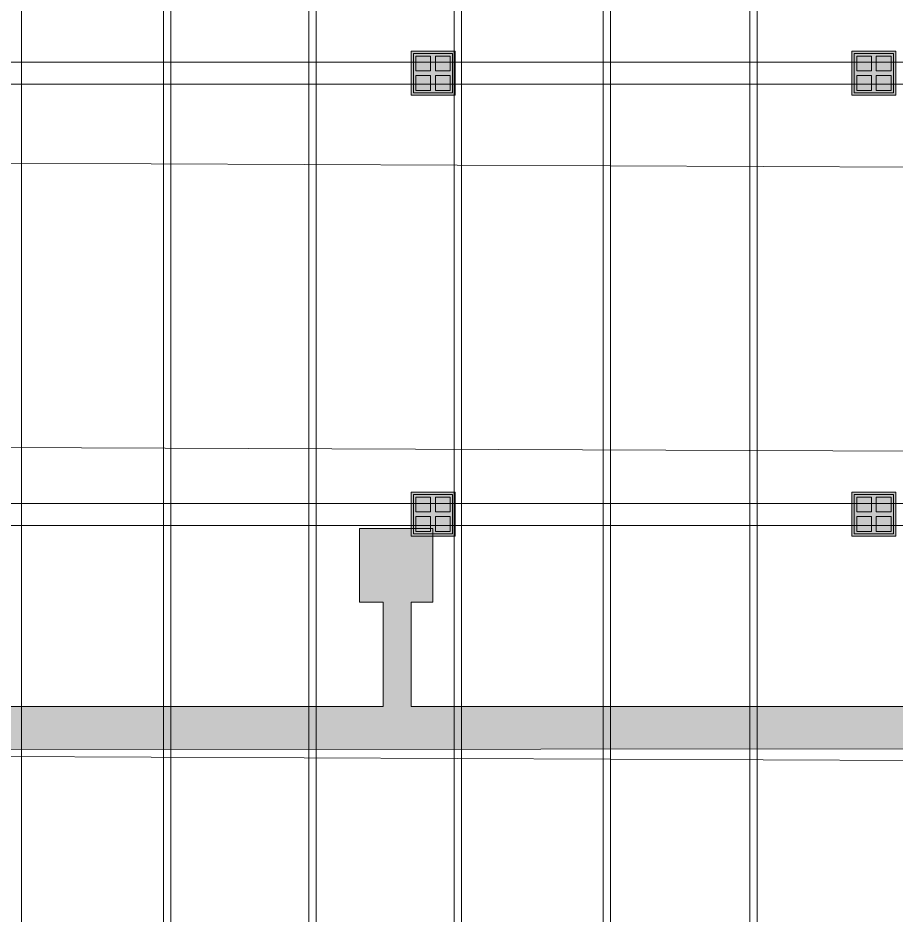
# Model space of a CAD drawing. Header units: inches. Extents: x -10671 to 1761, y -674 to 7170.
# Drawn here: x -8997 to -8280, y 4731 to 5463 of the extents above; entities that cross this region are included whole.
import ezdxf

# ---------------------------------------------------------------- set-up
doc = ezdxf.new("R2010")
doc.units = ezdxf.units.IN
doc.header["$LTSCALE"] = 19.2
doc.header["$MEASUREMENT"] = 0
for name, color, linetype, lineweight, true_color in [('DWG-bldg-utility box', 3, 'Continuous', 18, 0x00ff00), ('Venue-Ceiling-HVAC', 7, 'Continuous', 5, 0xbbbbbb), ('Venue-Rigging Steel-High', 7, 'Continuous', 5, 0x800000), ('Venue-Rigging Steel-Low', 7, 'Continuous', 5, 0x0000dd)]:
    doc.layers.add(name, color=color, linetype=linetype, lineweight=lineweight, true_color=true_color)
doc.layers.add('Venue-Ceiling-Lights Circuits', color=7, linetype='Continuous', lineweight=5)
doc.layers.add('Venue-Floor Pockets', color=7, linetype='Continuous', lineweight=5)

# ---------------------------------------------------------------- blocks, each defined once
blk = doc.blocks.new('FLOORBOX')
at = {"layer": 'Venue-Floor Pockets', "linetype": 'Continuous', "lineweight": 0, "true_color": 0xaaaaaa}
blk.add_hatch(color=253, dxfattribs=at).paths.add_polyline_path([(-18, 18), (18, 18), (18, -18), (-18, -18)])
at = {"layer": 'Venue-Floor Pockets', "linetype": 'Continuous', "lineweight": 0, "true_color": 0xbbbbbb}
blk.add_hatch(color=9, dxfattribs=at).paths.add_polyline_path([(-16, 16), (16, 16), (16, -16), (-16, -16)])
at = {"layer": 'Venue-Floor Pockets', "linetype": 'Continuous', "lineweight": 0, "true_color": 0xdddddd}
for points in [[(-14, 14), (-2, 14), (-2, 2), (-14, 2)], [(2, 14), (14, 14), (14, 2), (2, 2)], [(-14, -2), (-2, -2), (-2, -14), (-14, -14)], [(2, -2), (14, -2), (14, -14), (2, -14)]]:
    blk.add_hatch(color=254, dxfattribs=at).paths.add_polyline_path(points)
at = {"layer": 'Venue-Floor Pockets', "color": 7, "linetype": 'Continuous', "lineweight": 5, "flags": 128}
for points in [[(-18, 18), (18, 18), (18, -18), (-18, -18)], [(-16, 16), (16, 16), (16, -16), (-16, -16)], [(-14, 14), (-2, 14), (-2, 2), (-14, 2)], [(2, 14), (14, 14), (14, 2), (2, 2)], [(-14, -2), (-2, -2), (-2, -14), (-14, -14)], [(2, -2), (14, -2), (14, -14), (2, -14)]]:
    blk.add_lwpolyline(points, close=True, dxfattribs=at)

msp = doc.modelspace()

# ---------------------------------------------------------------- hatches: boundary and pattern name
at = {"layer": 'Venue-Ceiling-HVAC', "linetype": 'Continuous', "lineweight": 0, "true_color": 0xbbbbbb}
msp.add_hatch(color=9, dxfattribs=at).paths.add_polyline_path([(-9581.34, 4866.23), (-9581.74, 4986.51), (-9599.48, 4986.51), (-9599.48, 5046.51), (-9539.48, 5046.51), (-9539.48, 4986.51), (-9557.33, 4986.51), (-9557.33, 4901.28), (-9145.78, 4901.28), (-9145.78, 4986.57), (-9164.97, 4986.57), (-9164.97, 5046.54), (-9104.92, 5046.54), (-9104.92, 4986.57), (-9122.64, 4986.57), (-9122.64, 4901.21), (-8699.14, 4901.21), (-8699.14, 4986.44), (-8718.34, 4986.44), (-8718.34, 5046.54), (-8658.36, 5046.51), (-8658.36, 4986.51), (-8676.11, 4986.51), (-8676.11, 4901.39), (-8250.36, 4901.39), (-8250.36, 4986.51), (-8269.57, 4986.51), (-8269.57, 5046.51), (-8209.57, 5046.51), (-8209.57, 4986.51), (-8227.35, 4986.51), (-8227.35, 4900.76), (-7816.69, 4900.76), (-7816.69, 4986.51), (-7835.88, 4986.51), (-7835.88, 5046.51), (-7775.88, 5046.51), (-7775.88, 4986.51), (-7793.31, 4986.51), (-7793.31, 4901.14), (-7559.34, 4901.63), (-7559.34, 4866.82)])

# ---------------------------------------------------------------- linework, layer by layer
at = {"layer": 'Venue-Ceiling-HVAC', "flags": 128}
for points in [[(-9122.64, 4901.21), (-8699.14, 4901.21), (-8699.14, 4986.44), (-8718.34, 4986.44), (-8718.34, 5046.54), (-8658.36, 5046.51), (-8658.36, 4986.51), (-8676.11, 4986.51), (-8676.11, 4901.39), (-8250.36, 4901.39)], [(-7559.34, 4866.82), (-9581.34, 4866.23)]]:
    msp.add_lwpolyline(points, dxfattribs=at)
at = {"layer": 'Venue-Ceiling-Lights Circuits', "color": 7, "linetype": 'Continuous', "lineweight": 5}
for p, q in [((-7467.23, 5338.24), (-10212.84, 5349.74)), ((-7468.2, 5106.37), (-10213.81, 5117.87)), ((-7469.26, 4854.01), (-10214.87, 4865.51))]:
    msp.add_line(p, q, dxfattribs=at)
at = {"layer": 'Venue-Rigging Steel-High'}
for p, q in [((-8994.34, 6841.36), (-8994.34, 3990.43)), ((-8994.34, 6841.36), (-8994.34, 3990.43)), ((-8878.44, 6841.36), (-8878.44, 3990.43)), ((-8872.44, 6841.36), (-8872.44, 3990.43)), ((-8759.69, 6841.36), (-8759.69, 3990.43)), ((-8753.69, 6841.36), (-8753.69, 3990.43)), ((-8640.98, 6841.36), (-8640.98, 3990.43)), ((-8634.98, 6841.36), (-8634.98, 3990.43)), ((-8519.47, 6841.36), (-8519.47, 3990.43)), ((-8513.47, 6841.36), (-8513.47, 3990.43)), ((-8399.49, 6841.36), (-8399.49, 3990.43)), ((-8393.49, 6841.36), (-8393.49, 3990.43))]:
    msp.add_line(p, q, dxfattribs=at)
at = {"layer": 'Venue-Rigging Steel-Low'}
for p, q in [((-7573.48, 5427.25), (-9700.72, 5427.25)), ((-7573.48, 5409.25), (-9700.72, 5409.25)), ((-7573.48, 5066.98), (-9700.72, 5066.98)), ((-7573.48, 5048.98), (-9700.72, 5048.98))]:
    msp.add_line(p, q, dxfattribs=at)

# ---------------------------------------------------------------- block references
at = {"layer": 'DWG-bldg-utility box', "rotation": 90}
for p in [(-8658.26, 5418.29), (-8298.26, 5418.29), (-8658.26, 5058.29), (-8298.26, 5058.29)]:
    msp.add_blockref('FLOORBOX', p, dxfattribs=at)

doc.saveas('drawing.dxf')
